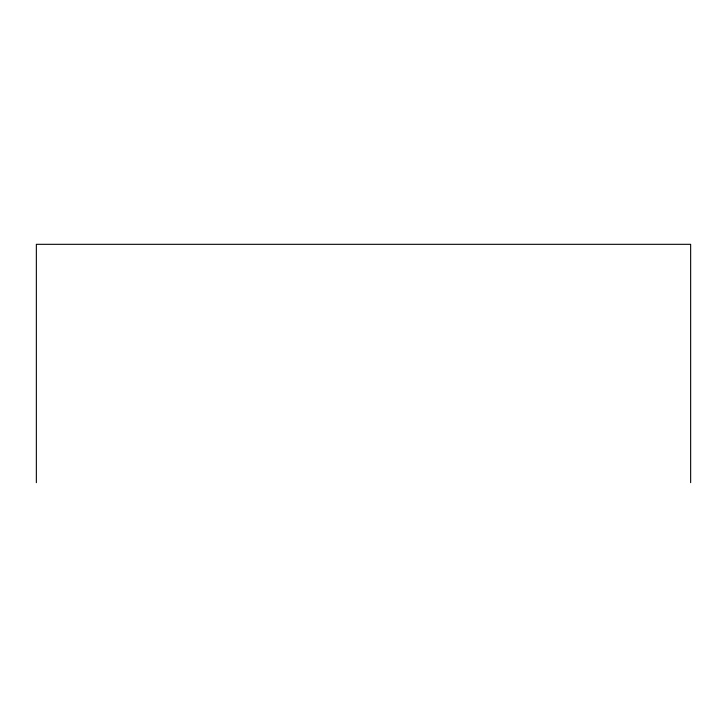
<?xml version="1.0" encoding="UTF-8"?>
<svg xmlns="http://www.w3.org/2000/svg" width="727" height="727" viewBox="0 0 727 727"><rect width="100%" height="100%" fill="white"/><g stroke="black" fill="none" stroke-linecap="round" stroke-linejoin="round"><path stroke-width="1.09" d="M690.65 482.683L690.65 244.317L36.35 244.317L36.35 482.683"/></g></svg>
